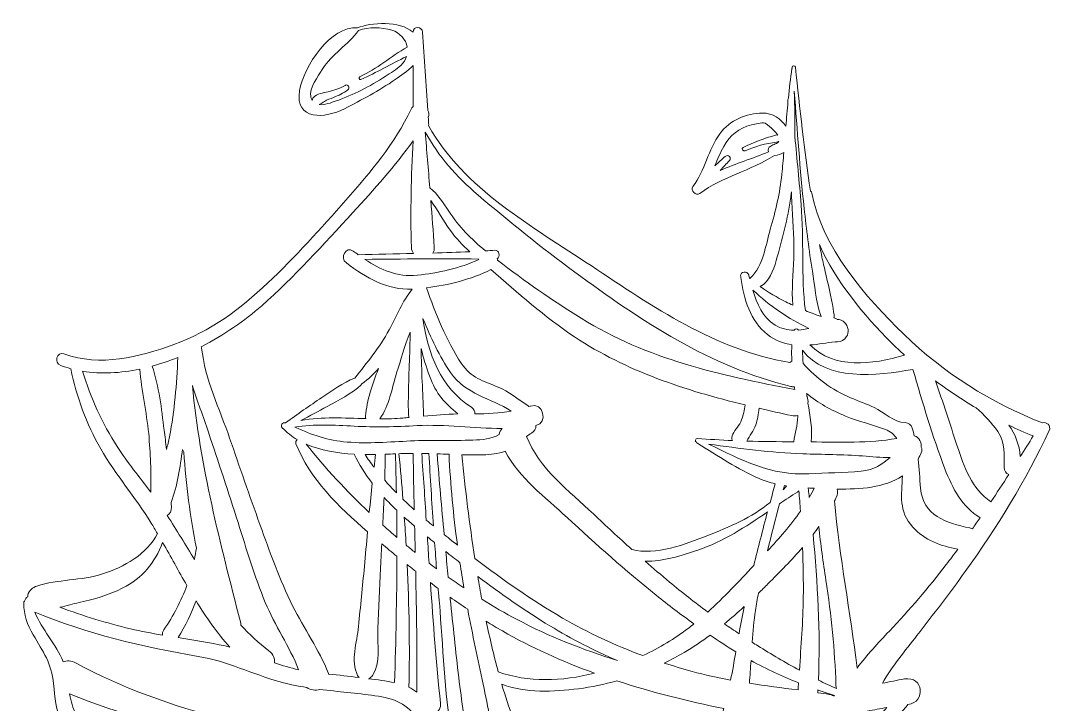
# Model space of a CAD drawing. Header units: inches. Extents: x 170 to 1876, y -1826 to -99.
# Drawn here: x 170 to 1876, y -1230 to -99 of the extents above; entities that cross this region are included whole.
import ezdxf

# ---------------------------------------------------------------- set-up
doc = ezdxf.new("R2010")
doc.units = ezdxf.units.IN
doc.header["$MEASUREMENT"] = 0
doc.layers.add('Layer 1', color=7, linetype='Continuous')

# ---------------------------------------------------------------- blocks, each defined once
blk = doc.blocks.new('block 2')
at = {"layer": 'Layer 1', "lineweight": 0}
for points, knots in [([(1861.2, -764.6), (1775.6, -731.6), (1697.4, -681.7), (1631.5, -617.9), (1568.7, -557.1), (1495.1, -472.6), (1479.5, -384.3), (1479.2, -382.6), (1478.2, -381.5), (1476.9, -380.8), (1467.1, -312.7), (1459.3, -244.4), (1452, -176), (1451.6, -172.7), (1446.5, -172.6), (1446.8, -176), (1446.8, -176.4), (1446.8, -176.9), (1446.9, -177.4), (1446.7, -177.5), (1446.5, -177.7), (1446.4, -178), (1443.9, -194.5), (1442, -210.9), (1440.4, -227.4), (1439.9, -227.9), (1439.6, -228.5), (1439.6, -229.4), (1439.7, -230.7), (1439.7, -231.9), (1439.8, -233.2), (1438.5, -246.7), (1437.4, -260.1), (1436.3, -273.6), (1428.3, -261.3), (1414.3, -251.5), (1397.9, -251.8), (1370.3, -252.4), (1343.8, -263.6), (1327.1, -285.9), (1307.3, -312.5), (1302.7, -346.8), (1282.4, -373.3), (1277.3, -379.9), (1287.3, -389.5), (1293.8, -384.7), (1331.7, -357.2), (1378.2, -346.8), (1417.2, -322.2), (1423.7, -321.5), (1428.9, -319.7), (1432.9, -317.1), (1431.9, -329.1), (1430.9, -341.1), (1429.6, -353.1), (1426.4, -384.5), (1419.2, -413.9), (1410.5, -444.2), (1402.7, -471.4), (1398.8, -503.9), (1377.9, -524.4), (1377.3, -524.9), (1376.9, -525.4), (1376.5, -526), (1375.9, -523.8), (1375.3, -521.6), (1374.7, -519.5), (1372.8, -512.4), (1360.6, -513.5), (1361.4, -521.3), (1361.5, -522), (1361.6, -522.7), (1361.7, -523.4), (1361.7, -523.6), (1361.7, -523.7), (1361.8, -523.9), (1366, -559.1), (1377.3, -595.5), (1406.1, -618.4), (1418.6, -628.4), (1432.1, -633.2), (1446.2, -635.1), (1445.7, -644.2), (1445.7, -653.2), (1446.1, -662.2), (1444.9, -662.8), (1443.8, -663.6), (1442.7, -664.5), (1319.7, -643.9), (1216.2, -572.3), (1113.8, -504.3), (1018.2, -440.7), (901.8, -376.2), (844.9, -272.5), (845, -272), (845, -271.4), (845, -270.8), (844.8, -266.8), (844.5, -262.8), (844.3, -258.8), (845.9, -254.6), (845.4, -250.7), (843.6, -247.4), (840.9, -204.2), (837.2, -161.1), (835, -117.9), (834.5, -107.7), (819, -107.6), (819.1, -117.9), (796.7, -98.8), (749.7, -101.4), (727.1, -111), (683, -106.3), (637.8, -175.4), (631.4, -214.5), (623, -265.1), (674.2, -260.8), (705.4, -244.7), (734, -230), (763.1, -214.8), (789.4, -196.4), (798.6, -190), (810.5, -182.4), (819.3, -172.9), (819.2, -195.7), (819.1, -218.4), (819.1, -241.2), (817.9, -242.3), (816.7, -243.8), (815.8, -245.6), (789.1, -302.4), (748.9, -348.9), (707.9, -395.8), (666.5, -443), (624.3, -489.6), (578.7, -532.9), (532.6, -576.7), (483.6, -612.9), (423.4, -634.7), (365.3, -655.7), (301.4, -672), (241.3, -650.4), (229.2, -646.1), (224, -665.3), (236, -669.6), (241.4, -671.6), (247, -673.3), (252.6, -674.8), (252.6, -674.9), (252.6, -675), (252.6, -675.1), (262.5, -721.8), (278.4, -766), (302.2, -807.4), (326.9, -850.3), (359.4, -888.1), (385.5, -930.2), (389, -935.9), (392.5, -941.7), (395.9, -947.5), (395.9, -947.5), (395.9, -947.5), (395.9, -947.5), (380.1, -981.5), (339.1, -1003.6), (305, -1014.5), (269.7, -1025.8), (231.2, -1023.2), (196.6, -1034.5), (190.1, -1036.6), (182.6, -1042.1), (181.6, -1049.5), (181.4, -1050.5), (181.3, -1051.4), (181.2, -1052.4), (178.7, -1053.9), (176.9, -1056.5), (175.9, -1059.3), (175.2, -1060.3), (174.7, -1061.4), (174.7, -1062.8), (174.7, -1081.9), (180.6, -1098.9), (190.3, -1115.2), (206.7, -1142.9), (220.9, -1162.8), (224.1, -1196.3), (226.2, -1218.6), (227.3, -1240), (238.3, -1260.2), (250.5, -1282.5), (270.2, -1298.9), (286.8, -1317.7), (288.2, -1319.3), (289.4, -1320.8), (290.6, -1322.4), (291, -1324.2), (291.6, -1325.9), (292.5, -1327.5), (290.2, -1329.9), (288.8, -1333.2), (289, -1337.5), (290.4, -1367.9), (286.6, -1396.4), (283.8, -1426.5), (282.4, -1441.2), (281.8, -1449.6), (290.4, -1462), (305.2, -1483), (322, -1500.4), (333.6, -1523.9), (344.6, -1546.2), (348.6, -1569.4), (356.4, -1592.6), (358, -1597.2), (359.9, -1601.3), (362.1, -1604.9), (343.2, -1617.8), (322.6, -1623.7), (297.4, -1617.6), (273.7, -1611.8), (248.1, -1601.3), (235.4, -1579.4), (230.3, -1570.5), (216.3, -1578.7), (221.7, -1587.4), (252.5, -1638), (325.2, -1646.5), (372.8, -1617), (388.9, -1630), (412.1, -1631.4), (435.4, -1632.7), (481.8, -1635.4), (541.4, -1648.3), (586, -1632.1), (591.9, -1630), (595.9, -1626.6), (598.4, -1622.6), (646.6, -1628.7), (695.5, -1629.9), (743.9, -1631.4), (753.3, -1631.7), (762.8, -1631.9), (772.3, -1632.2), (756.6, -1661.9), (726.4, -1682.1), (691.7, -1681.5), (668.7, -1681), (651.6, -1663.3), (629.4, -1670.2), (599.4, -1679.5), (578.5, -1698), (545.1, -1697.8), (512.7, -1697.6), (483.7, -1682.2), (461.6, -1659.2), (452.9, -1650.1), (438.8, -1655.3), (435, -1666.2), (422.1, -1703.4), (347.2, -1694.6), (326.4, -1673.5), (321.9, -1669), (313.6, -1675), (317.3, -1680.5), (322.4, -1688), (329.1, -1694.5), (336.8, -1699.7), (315.4, -1715.7), (286.5, -1713.8), (261, -1712.5), (230.5, -1710.8), (213.3, -1701.9), (199.4, -1673.9), (192.5, -1660.1), (173.7, -1668.2), (172.6, -1681.1), (169.5, -1718.8), (209.1, -1740.2), (241.7, -1743.2), (277.7, -1746.5), (322.4, -1735.8), (346.1, -1707.1), (346.5, -1706.6), (346.7, -1706.1), (346.9, -1705.6), (380.8, -1722.7), (427.4, -1720.7), (452.8, -1694.5), (477, -1714.4), (507.8, -1727.3), (539, -1730.2), (529, -1744.1), (518.5, -1759.2), (503.3, -1767.1), (483.6, -1777.2), (461.6, -1774.8), (441.3, -1768), (429.4, -1764), (425.1, -1781.9), (436.2, -1786.4), (459.2, -1795.9), (485.7, -1799.4), (509.8, -1791.6), (535.5, -1783.3), (552.8, -1762.2), (571.1, -1743.5), (573.7, -1740.8), (575.6, -1737), (576.1, -1733.1), (594.6, -1763.8), (626, -1782.9), (661.8, -1789), (700.7, -1795.6), (765, -1789.9), (792.3, -1758.3), (861.4, -1826.2), (979.2, -1813.8), (1054.4, -1762.1), (1094.1, -1791.3), (1141.7, -1772.6), (1177.6, -1742.6), (1195.5, -1767.3), (1224.4, -1780.7), (1254.1, -1789.5), (1290, -1800.1), (1357.1, -1818.1), (1390.4, -1795.4), (1395.4, -1792), (1396.7, -1783.3), (1390.4, -1780.3), (1377.1, -1773.8), (1367.1, -1774.3), (1352.3, -1774.1), (1329.1, -1773.8), (1306.3, -1772.1), (1283.5, -1767.5), (1250.7, -1760.8), (1214.3, -1750.9), (1194.9, -1722.3), (1229.4, -1734.2), (1270.6, -1733.2), (1292.1, -1715.1), (1295.7, -1712.1), (1296.4, -1706.9), (1295.4, -1702.6), (1295.4, -1702.5), (1295.4, -1702.3), (1295.3, -1702.2), (1342.8, -1745), (1410.7, -1717.3), (1460.3, -1681.2), (1491.6, -1713.2), (1553.1, -1734.4), (1578.3, -1687.8), (1582.3, -1680.3), (1577.3, -1670.8), (1568.5, -1670.7), (1532.4, -1670.6), (1502.2, -1685.2), (1478.1, -1648.6), (1471.8, -1639), (1459.7, -1637.5), (1451.1, -1645.1), (1410.2, -1681.5), (1338.1, -1725.1), (1291.7, -1671.3), (1285.2, -1663.8), (1272.4, -1673.6), (1277.9, -1681.9), (1280.5, -1685.7), (1283.2, -1689.2), (1285.9, -1692.4), (1284.8, -1692.3), (1283.8, -1692.4), (1282.7, -1692.7), (1254.7, -1701.1), (1173.7, -1700.3), (1164.6, -1661.7), (1160.6, -1644.8), (1137, -1651.7), (1138.4, -1667.7), (1092.5, -1712.8), (1010.5, -1744.7), (968.4, -1675.9), (967, -1673.5), (964.3, -1671.8), (961.4, -1671.9), (906.8, -1673.4), (834.5, -1691.4), (802.8, -1632.9), (916.8, -1635), (1030.9, -1632.7), (1144.7, -1625.8), (1214.2, -1621.6), (1285.1, -1618.2), (1354, -1607.6), (1380.8, -1603.5), (1406.3, -1596.5), (1426.7, -1582.6), (1439.9, -1612.6), (1485.1, -1617.8), (1514.1, -1614.2), (1546.2, -1610.3), (1571.7, -1595.2), (1593.1, -1573.8), (1601.7, -1588.2), (1615.1, -1599.4), (1631, -1606.3), (1656, -1617.1), (1698.1, -1623.7), (1722, -1608.1), (1727.7, -1604.5), (1729.1, -1594.6), (1722, -1591.3), (1702.8, -1582.3), (1681.5, -1587.9), (1661, -1584.7), (1640.5, -1581.5), (1620.6, -1571.8), (1610.4, -1554.2), (1611.6, -1552.8), (1612.7, -1551.3), (1613.9, -1549.8), (1621.5, -1539.7), (1606.1, -1526.5), (1596.9, -1533.1), (1590.2, -1532.3), (1582.4, -1538.1), (1583.6, -1547), (1583.6, -1547.2), (1583.7, -1547.5), (1583.8, -1547.8), (1567.5, -1565.3), (1549, -1578.9), (1524.7, -1585.2), (1502.2, -1591), (1455.2, -1594.9), (1436.1, -1575.3), (1436.3, -1575.1), (1436.6, -1574.8), (1436.8, -1574.6), (1439.4, -1574.8), (1442.2, -1574.4), (1445.1, -1573), (1470.3, -1560.7), (1480, -1521.7), (1490.8, -1497.4), (1504.1, -1467.7), (1515.9, -1437.3), (1528.9, -1407.5), (1555.9, -1345.3), (1588.5, -1284.9), (1635.1, -1235.1), (1636.5, -1233.6), (1637.3, -1232.1), (1637.8, -1230.6), (1638, -1230.6), (1638.2, -1230.5), (1638.4, -1230.5), (1669.1, -1226.8), (1663.7, -1182.9), (1632.7, -1188.3), (1620.4, -1190.4), (1608.2, -1192.8), (1596, -1195.5), (1612, -1167.2), (1633.6, -1141.9), (1653.3, -1116.3), (1680.3, -1081.3), (1707.5, -1046.5), (1733.2, -1010.5), (1785.9, -936.7), (1834.1, -859.6), (1872.1, -777.2), (1875.8, -769.1), (1867.7, -762), (1861.2, -764.6)], [0, 0, 0, 0, 1, 1, 1, 2, 2, 2, 3, 3, 3, 4, 4, 4, 5, 5, 5, 6, 6, 6, 7, 7, 7, 8, 8, 8, 9, 9, 9, 10, 10, 10, 11, 11, 11, 12, 12, 12, 13, 13, 13, 14, 14, 14, 15, 15, 15, 16, 16, 16, 17, 17, 17, 18, 18, 18, 19, 19, 19, 20, 20, 20, 21, 21, 21, 22, 22, 22, 23, 23, 23, 24, 24, 24, 25, 25, 25, 26, 26, 26, 27, 27, 27, 28, 28, 28, 29, 29, 29, 30, 30, 30, 31, 31, 31, 32, 32, 32, 33, 33, 33, 34, 34, 34, 35, 35, 35, 36, 36, 36, 37, 37, 37, 38, 38, 38, 39, 39, 39, 40, 40, 40, 41, 41, 41, 42, 42, 42, 43, 43, 43, 44, 44, 44, 45, 45, 45, 46, 46, 46, 47, 47, 47, 48, 48, 48, 49, 49, 49, 50, 50, 50, 51, 51, 51, 52, 52, 52, 53, 53, 53, 54, 54, 54, 55, 55, 55, 56, 56, 56, 57, 57, 57, 58, 58, 58, 59, 59, 59, 60, 60, 60, 61, 61, 61, 62, 62, 62, 63, 63, 63, 64, 64, 64, 65, 65, 65, 66, 66, 66, 67, 67, 67, 68, 68, 68, 69, 69, 69, 70, 70, 70, 71, 71, 71, 72, 72, 72, 73, 73, 73, 74, 74, 74, 75, 75, 75, 76, 76, 76, 77, 77, 77, 78, 78, 78, 79, 79, 79, 80, 80, 80, 81, 81, 81, 82, 82, 82, 83, 83, 83, 84, 84, 84, 85, 85, 85, 86, 86, 86, 87, 87, 87, 88, 88, 88, 89, 89, 89, 90, 90, 90, 91, 91, 91, 92, 92, 92, 93, 93, 93, 94, 94, 94, 95, 95, 95, 96, 96, 96, 97, 97, 97, 98, 98, 98, 99, 99, 99, 100, 100, 100, 101, 101, 101, 102, 102, 102, 103, 103, 103, 104, 104, 104, 105, 105, 105, 106, 106, 106, 107, 107, 107, 108, 108, 108, 109, 109, 109, 110, 110, 110, 111, 111, 111, 112, 112, 112, 113, 113, 113, 114, 114, 114, 115, 115, 115, 116, 116, 116, 117, 117, 117, 118, 118, 118, 119, 119, 119, 120, 120, 120, 121, 121, 121, 122, 122, 122, 123, 123, 123, 124, 124, 124, 125, 125, 125, 126, 126, 126, 127, 127, 127, 128, 128, 128, 129, 129, 129, 130, 130, 130, 131, 131, 131, 132, 132, 132, 133, 133, 133, 134, 134, 134, 135, 135, 135, 136, 136, 136, 137, 137, 137, 138, 138, 138, 139, 139, 139, 140, 140, 140, 141, 141, 141, 142, 142, 142, 143, 143, 143, 144, 144, 144, 145, 145, 145, 146, 146, 146, 147, 147, 147, 148, 148, 148, 149, 149, 149, 150, 150, 150, 151, 151, 151, 152, 152, 152, 153, 153, 153, 154, 154, 154, 155, 155, 155, 156, 156, 156, 157, 157, 157, 158, 158, 158, 159, 159, 159, 159]), ([(773.2, -191.2), (747.7, -207.8), (720.4, -221.6), (691.8, -231.7), (683.9, -234.5), (672.6, -238.9), (663.5, -237.7), (666.8, -236.5), (669.2, -234.5), (672.5, -232.6), (677.2, -229.9), (682.5, -228), (687.5, -225.9), (695.7, -222.5), (703.9, -218.9), (711, -213.5), (715.5, -210.2), (711.4, -202.8), (706.6, -206), (697.9, -211.7), (688.5, -214), (678.6, -216.5), (670.7, -218.4), (659.9, -219.7), (654.3, -226), (653, -227.5), (652.4, -229.3), (652.4, -231), (651.2, -229.2), (650.3, -227), (649.7, -224.4), (646.5, -211.8), (662.4, -189.9), (668.9, -179.6), (685.4, -153.7), (711.3, -139.3), (728.7, -115.1), (745.8, -109.2), (766.6, -109.3), (783.8, -114.6), (797.6, -118.9), (807.1, -130.1), (809.4, -142.7), (782.5, -157.9), (759.4, -179), (730.9, -191.7), (728.4, -192.8), (730.2, -197.1), (732.7, -196.1), (758.7, -185.2), (782.8, -170.3), (808.3, -158.3), (806.7, -163.3), (803.7, -168.2), (799.2, -172.6), (791.9, -179.7), (781.7, -185.7), (773.2, -191.2)], [0, 0, 0, 0, 1, 1, 1, 2, 2, 2, 3, 3, 3, 4, 4, 4, 5, 5, 5, 6, 6, 6, 7, 7, 7, 8, 8, 8, 9, 9, 9, 10, 10, 10, 11, 11, 11, 12, 12, 12, 13, 13, 13, 14, 14, 14, 15, 15, 15, 16, 16, 16, 17, 17, 17, 18, 18, 18, 19, 19, 19, 19]), ([(1466.6, -409.5), (1470.4, -444.2), (1474.4, -478.9), (1480.2, -513.3), (1483.7, -533.8), (1486, -564.8), (1494.6, -588.4), (1485.8, -585.4), (1477.1, -582.1), (1468.5, -578.6), (1461.6, -521), (1466.2, -461.6), (1461.6, -403.5), (1458.5, -365.9), (1454.8, -328.3), (1451.2, -290.8), (1451.5, -265.7), (1451.1, -240.6), (1450.1, -215.8), (1455.3, -280.4), (1459.5, -345.1), (1466.6, -409.5)], [0, 0, 0, 0, 1, 1, 1, 2, 2, 2, 3, 3, 3, 4, 4, 4, 5, 5, 5, 6, 6, 6, 7, 7, 7, 7]), ([(1333.4, -307.3), (1344.2, -288.5), (1357.8, -276.6), (1379.4, -271.4), (1385.7, -269.9), (1395.5, -267.1), (1401.8, -268.4), (1412.5, -276.4), (1419.5, -283), (1423, -288.5), (1421.9, -288), (1420.6, -287.9), (1419.1, -288.4), (1400.9, -293.4), (1382.8, -300.3), (1365.7, -308.7), (1361.9, -310.6), (1365.3, -316.1), (1369.1, -314.4), (1385.8, -306.6), (1402.4, -302), (1420.7, -300.1), (1422.4, -299.9), (1423.7, -299.3), (1424.6, -298.4), (1423.6, -300.2), (1421.7, -301.7), (1418.8, -302.8), (1416.2, -303.9), (1413.7, -305), (1411.2, -306.3), (1407.4, -308.1), (1406.4, -312.3), (1407.4, -316), (1381.2, -326.9), (1353.6, -335.3), (1327.6, -346.7), (1332.7, -341.3), (1337.7, -335.8), (1342.9, -330.4), (1347.3, -325.8), (1340.7, -319.4), (1336, -323.5), (1330.2, -328.5), (1324.4, -333.6), (1318.9, -339.1), (1323.2, -328.3), (1327.5, -317.6), (1333.4, -307.3)], [0, 0, 0, 0, 1, 1, 1, 2, 2, 2, 3, 3, 3, 4, 4, 4, 5, 5, 5, 6, 6, 6, 7, 7, 7, 8, 8, 8, 9, 9, 9, 10, 10, 10, 11, 11, 11, 12, 12, 12, 13, 13, 13, 14, 14, 14, 15, 15, 15, 16, 16, 16, 16]), ([(926.7, -387.4), (978.6, -431.7), (1031.9, -474.5), (1086.9, -514.9), (1195.9, -595.2), (1311.3, -672.3), (1444.6, -704.2), (1446.6, -704.7), (1448.5, -704.8), (1450.3, -704.7), (1450.5, -706.2), (1450.8, -707.8), (1451, -709.3), (1326.7, -685.6), (1206.8, -659.2), (1097.7, -591.4), (1049.9, -561.8), (1003.7, -529.8), (959.2, -495.5), (959, -494.6), (958.7, -493.8), (958.3, -493), (963.7, -489.4), (962.3, -478.4), (954.3, -478.9), (949.2, -479.3), (944.1, -479.5), (939.1, -479.8), (915.1, -460.5), (895.6, -440.1), (878.5, -414.3), (869, -399.9), (860, -386.1), (847, -375.6), (844.4, -344.8), (841.8, -314), (839.3, -283.2), (861.2, -323.5), (890.7, -356.6), (926.7, -387.4)], [0, 0, 0, 0, 1, 1, 1, 2, 2, 2, 3, 3, 3, 4, 4, 4, 5, 5, 5, 6, 6, 6, 7, 7, 7, 8, 8, 8, 9, 9, 9, 10, 10, 10, 11, 11, 11, 12, 12, 12, 13, 13, 13, 13]), ([(719.6, -416.1), (754.7, -378.2), (789.3, -339.6), (819.2, -297.5), (816.1, -356.2), (814.5, -415.3), (816.4, -473.7), (816.5, -478), (817.9, -481.5), (819.9, -484.2), (789.4, -484.9), (758.9, -485.5), (728.5, -486.3), (725.7, -484.3), (722.9, -482.3), (720.2, -480.2), (708.4, -471.5), (697.1, -491.2), (708.7, -499.8), (742.5, -525), (775.6, -544.6), (817.8, -543.2), (801.4, -563.3), (791.9, -588), (779.5, -610.7), (763.6, -640.1), (743.2, -664.6), (722.5, -690.4), (703.1, -697.7), (685.4, -711.3), (668.2, -722.6), (647.8, -736), (627.9, -750.1), (608.1, -764.5), (603.2, -763), (598.6, -768.7), (602.7, -772.8), (610.2, -780.6), (618.6, -786.9), (627.5, -792.2), (625.5, -793.8), (624.2, -796.2), (625.2, -798.9), (648.5, -857.3), (696.1, -903.7), (743.8, -944.7), (742.1, -963.9), (740.4, -983.1), (738.6, -1002.3), (735.4, -1035.3), (732.1, -1068.3), (728.9, -1101.3), (726.3, -1127.7), (715, -1157.9), (727.3, -1182.5), (727.9, -1183.8), (728.7, -1184.9), (729.7, -1185.8), (712.9, -1183.8), (696.2, -1182.1), (679.4, -1180.1), (679.3, -1179.8), (679.3, -1179.4), (679.1, -1179.1), (663.5, -1139.4), (638.8, -1105.3), (619.7, -1067.3), (598, -1024), (582.1, -978), (565.6, -932.5), (548.4, -885.1), (532, -837.3), (515.5, -789.6), (499.1, -742.1), (474.4, -691.2), (469.2, -641), (469.1, -640), (468.8, -639.2), (468.6, -638.4), (506.1, -619.1), (540.5, -595.2), (568.6, -570.6), (622.8, -523.1), (670.8, -469), (719.6, -416.1)], [0, 0, 0, 0, 1, 1, 1, 2, 2, 2, 3, 3, 3, 4, 4, 4, 5, 5, 5, 6, 6, 6, 7, 7, 7, 8, 8, 8, 9, 9, 9, 10, 10, 10, 11, 11, 11, 12, 12, 12, 13, 13, 13, 14, 14, 14, 15, 15, 15, 16, 16, 16, 17, 17, 17, 18, 18, 18, 19, 19, 19, 20, 20, 20, 21, 21, 21, 22, 22, 22, 23, 23, 23, 24, 24, 24, 25, 25, 25, 26, 26, 26, 27, 27, 27, 28, 28, 28, 28]), ([(1420.2, -495.9), (1430, -461.6), (1439.6, -426.4), (1444.4, -391), (1444.8, -388), (1445.1, -384.9), (1445.4, -381.9), (1445.8, -391.1), (1446.2, -400.3), (1446.7, -409.5), (1448.1, -437), (1450.3, -464.6), (1449.4, -492.1), (1448.6, -518.5), (1445.3, -543.8), (1448, -569.7), (1444.1, -568), (1440.1, -566.2), (1436.2, -564.4), (1421.5, -557.2), (1407.6, -548.1), (1393.8, -539), (1409.5, -530.1), (1415.3, -512.9), (1420.2, -495.9)], [0, 0, 0, 0, 1, 1, 1, 2, 2, 2, 3, 3, 3, 4, 4, 4, 5, 5, 5, 6, 6, 6, 7, 7, 7, 8, 8, 8, 8]), ([(848.6, -396.3), (859.5, -412.7), (869.1, -429.6), (880.6, -445.8), (890, -459), (901.3, -470.4), (913.2, -481.2), (892.8, -482.2), (872.5, -482.9), (852.1, -483.4), (853.6, -480.8), (854.5, -477.6), (854.2, -473.7), (852.6, -447.9), (850.7, -422.1), (848.6, -396.3)], [0, 0, 0, 0, 1, 1, 1, 2, 2, 2, 3, 3, 3, 4, 4, 4, 5, 5, 5, 5]), ([(1632.7, -652.5), (1578.4, -668.5), (1516.7, -675.6), (1476.1, -635.6), (1490, -634.5), (1504, -632.1), (1517.8, -630.3), (1523.3, -631.1), (1529.2, -629.7), (1533.8, -625.5), (1534.2, -625.2), (1534.5, -624.9), (1534.8, -624.6), (1534.7, -624.5), (1534.6, -624.3), (1534.6, -624.2), (1540.6, -618.2), (1541.4, -608.5), (1534.8, -600.3), (1534.5, -599.9), (1534.2, -599.5), (1533.8, -599.1), (1530.4, -594.8), (1525.9, -593.1), (1521.3, -593.3), (1521.2, -593.2), (1521.1, -593.1), (1521, -593), (1519.6, -591.8), (1517.7, -591.1), (1515.8, -590.9), (1518.8, -585.2), (1499.4, -505.7), (1497.3, -496.1), (1495.4, -487.2), (1493.5, -478.4), (1491.8, -469.5), (1519.3, -530.8), (1565.8, -586.6), (1610.8, -631.6), (1618, -638.7), (1625.3, -645.7), (1632.7, -652.5)], [0, 0, 0, 0, 1, 1, 1, 2, 2, 2, 3, 3, 3, 4, 4, 4, 5, 5, 5, 6, 6, 6, 7, 7, 7, 8, 8, 8, 9, 9, 9, 10, 10, 10, 11, 11, 11, 12, 12, 12, 13, 13, 13, 14, 14, 14, 14]), ([(927, -493.3), (927.4, -493.6), (927.7, -493.9), (928, -494.1), (896.6, -508.7), (859.9, -516.7), (826.3, -520), (792.4, -523.4), (765.6, -511.3), (739.5, -493.9), (802, -493.5), (864.6, -492), (927, -493.3)], [0, 0, 0, 0, 1, 1, 1, 2, 2, 2, 3, 3, 3, 4, 4, 4, 4]), ([(1363, -759.6), (1359.5, -768.5), (1352.7, -774.9), (1348.4, -783.3), (1346.5, -787), (1346.5, -790.6), (1347.7, -793.7), (1328.6, -792.9), (1309.3, -791.8), (1289.9, -790.1), (1286.3, -789.8), (1285.4, -795.7), (1288.6, -796.6), (1288.8, -797.4), (1289.3, -798.2), (1290.3, -798.8), (1323.8, -818.4), (1356.4, -841.4), (1392.2, -856.6), (1400.9, -860.3), (1409.7, -863), (1418.6, -865.2), (1415.8, -875.5), (1413, -885.8), (1410.2, -896.1), (1379.9, -921), (1343.3, -936.6), (1305.6, -951.4), (1271.8, -964.7), (1220.3, -984.6), (1181.3, -973.9), (1159.8, -954.6), (1138.6, -935), (1117.6, -915.1), (1079, -878.7), (1026, -838.3), (1007.2, -786.8), (1009.7, -784.9), (1012.2, -783.2), (1015, -781.6), (1020.6, -778.6), (1022.8, -773.7), (1022.6, -768.9), (1043.6, -764.8), (1034, -729.4), (1013.6, -736.7), (1012.8, -737), (1011.9, -737.2), (1011, -737.5), (1010.2, -736.7), (1009.4, -736), (1008.3, -735.3), (992.6, -725.2), (977.5, -712.7), (960.2, -705.4), (935.4, -694.8), (915, -690.3), (899, -665.9), (874.5, -628.6), (855.9, -583), (841.6, -541), (877.9, -536.4), (915.2, -527.3), (947.7, -510.8), (992.8, -549.3), (1036.9, -589.2), (1086.4, -622.1), (1172.5, -679.1), (1269.6, -710.7), (1368.9, -734.9), (1367.5, -743.2), (1366, -751.7), (1363, -759.6)], [0, 0, 0, 0, 1, 1, 1, 2, 2, 2, 3, 3, 3, 4, 4, 4, 5, 5, 5, 6, 6, 6, 7, 7, 7, 8, 8, 8, 9, 9, 9, 10, 10, 10, 11, 11, 11, 12, 12, 12, 13, 13, 13, 14, 14, 14, 15, 15, 15, 16, 16, 16, 17, 17, 17, 18, 18, 18, 19, 19, 19, 20, 20, 20, 21, 21, 21, 22, 22, 22, 23, 23, 23, 24, 24, 24, 24]), ([(1381.6, -544.6), (1409.8, -571.2), (1440.2, -591.7), (1474.5, -608.2), (1468.7, -609.5), (1463, -610.4), (1457.2, -610.8), (1455.3, -608.1), (1451.4, -608.7), (1449.9, -611.1), (1439, -611.1), (1428.3, -608.7), (1418.3, -602.6), (1397.6, -589.9), (1388.3, -567.4), (1381.6, -544.6)], [0, 0, 0, 0, 1, 1, 1, 2, 2, 2, 3, 3, 3, 4, 4, 4, 5, 5, 5, 5]), ([(915.7, -738.6), (865.4, -706.9), (843, -649.2), (835.6, -591.5), (848.1, -623.1), (863, -654.6), (881.4, -681.4), (906.3, -717.5), (947.5, -723.4), (981.8, -745), (961.8, -748.6), (941.8, -749.5), (921.2, -749.6), (921.8, -745.7), (920.4, -741.6), (915.7, -738.6)], [0, 0, 0, 0, 1, 1, 1, 2, 2, 2, 3, 3, 3, 4, 4, 4, 5, 5, 5, 5]), ([(814.4, -614.2), (814.2, -623.4), (814.1, -632.6), (813.8, -641.6), (812.6, -677.9), (810.7, -714), (811.5, -750.3), (811.6, -752.3), (812, -754.1), (812.8, -755.6), (809.3, -755.9), (805.9, -756.2), (802.5, -756.5), (789.8, -757.6), (777.1, -757.9), (764.4, -757.8), (779.8, -735.8), (783.9, -707.4), (792, -681.9), (798.6, -661), (805.2, -636.4), (814.4, -614.2)], [0, 0, 0, 0, 1, 1, 1, 2, 2, 2, 3, 3, 3, 4, 4, 4, 5, 5, 5, 6, 6, 6, 7, 7, 7, 7]), ([(832.7, -641.6), (832.7, -641.6), (832.7, -641.6), (832.7, -641.6), (836.3, -656.9), (841, -672), (846.3, -686.8), (857.3, -717.3), (871.5, -731.1), (893.4, -749.8), (874.3, -750.2), (855.3, -751.8), (836.3, -753.5), (836.5, -752.5), (836.7, -751.4), (836.6, -750.3), (835.4, -714.1), (832.8, -677.9), (832.7, -641.6)], [0, 0, 0, 0, 1, 1, 1, 2, 2, 2, 3, 3, 3, 4, 4, 4, 5, 5, 5, 6, 6, 6, 6]), ([(1745, -940), (1743.7, -939.3), (1742.2, -938.7), (1740.6, -938.4), (1702, -930.4), (1662.9, -918), (1659.2, -872.6), (1657.9, -855.7), (1656.9, -840), (1655.2, -824.5), (1657.1, -821.1), (1658.9, -817.6), (1660.5, -813.8), (1662, -810.4), (1661.7, -807.4), (1660.4, -804.8), (1661.3, -797.1), (1656.8, -788.5), (1648.9, -786.1), (1647.9, -781.9), (1646.8, -777.6), (1645.6, -773.3), (1644, -767.9), (1639, -764.2), (1633.5, -764.1), (1615.5, -763.6), (1598, -746.6), (1582.5, -739.1), (1569.8, -733.1), (1556.4, -728.4), (1543.5, -722.9), (1511.7, -709.4), (1488.1, -691.5), (1464.8, -666.4), (1464.3, -659.1), (1464, -651.7), (1464, -644.3), (1502.2, -695.9), (1586.1, -686.9), (1646.6, -676), (1662.6, -731.1), (1679, -786.8), (1699.5, -840.4), (1711.8, -872.7), (1728.4, -903.8), (1757.9, -921.4), (1753.6, -927.6), (1749.3, -933.8), (1745, -940)], [0, 0, 0, 0, 1, 1, 1, 2, 2, 2, 3, 3, 3, 4, 4, 4, 5, 5, 5, 6, 6, 6, 7, 7, 7, 8, 8, 8, 9, 9, 9, 10, 10, 10, 11, 11, 11, 12, 12, 12, 13, 13, 13, 14, 14, 14, 15, 15, 15, 16, 16, 16, 16]), ([(429.7, -656.2), (428.3, -700.3), (424.2, -744.1), (415.9, -787.5), (414.6, -794.5), (412.9, -801.5), (411, -808.4), (409.8, -797.7), (408.5, -787), (407.1, -776.3), (402.6, -741.4), (398.9, -704.1), (387.2, -670.6), (401.5, -666.7), (415.8, -661.8), (429.7, -656.2)], [0, 0, 0, 0, 1, 1, 1, 2, 2, 2, 3, 3, 3, 4, 4, 4, 5, 5, 5, 5]), ([(272.1, -678.9), (302.9, -683.9), (335, -682.2), (366.8, -675.6), (369.5, -711.2), (378, -746.7), (381.5, -782.3), (384.7, -814.9), (385.5, -846.8), (385, -879.1), (366.3, -854.2), (346.5, -830), (329.6, -803.8), (304.5, -765.2), (285.6, -722.9), (272.1, -678.9)], [0, 0, 0, 0, 1, 1, 1, 2, 2, 2, 3, 3, 3, 4, 4, 4, 5, 5, 5, 5]), ([(733.3, -701.4), (733.8, -700.9), (734.1, -700.3), (734.5, -699.8), (745, -692.5), (754.1, -683.9), (762, -674.4), (752, -700.1), (742.7, -727.8), (740.5, -753.1), (740.4, -754.7), (740.6, -756.1), (741.1, -757.4), (705.1, -756.4), (669.1, -754.4), (633.6, -760.5), (648.2, -753), (662.6, -745.4), (676.9, -737.4), (695.9, -726.7), (717.8, -716.7), (733.3, -701.4)], [0, 0, 0, 0, 1, 1, 1, 2, 2, 2, 3, 3, 3, 4, 4, 4, 5, 5, 5, 6, 6, 6, 7, 7, 7, 7]), ([(1775.6, -895.2), (1743.9, -873), (1731.6, -838.3), (1719.5, -801.6), (1707.8, -766), (1696.2, -730.4), (1684, -695), (1705.5, -711.2), (1727.9, -726.1), (1751.2, -739.7), (1764.6, -751.2), (1777.1, -764.2), (1787, -778.9), (1800.4, -798.8), (1797.3, -816.2), (1797.6, -838.6), (1797.6, -843.9), (1801, -847.9), (1805.3, -849.9), (1795.5, -865.1), (1785.6, -880.2), (1775.6, -895.2)], [0, 0, 0, 0, 1, 1, 1, 2, 2, 2, 3, 3, 3, 4, 4, 4, 5, 5, 5, 6, 6, 6, 7, 7, 7, 7]), ([(580.6, -1141.8), (563.3, -1128.8), (548.1, -1114.4), (534, -1099), (534, -1097.4), (533.8, -1095.8), (533.4, -1094), (500, -964.2), (466.5, -835.9), (453.9, -702.4), (461.9, -728.5), (471.9, -754.2), (480.4, -779.7), (496.9, -829.6), (513.7, -879.3), (529.4, -929.4), (543.4, -973.8), (556.9, -1018.5), (574.5, -1061.6), (590, -1099.5), (615, -1134.8), (629.7, -1173), (616, -1170.1), (602.7, -1166), (589.7, -1161.4), (590.6, -1154.8), (588.2, -1147.5), (580.6, -1141.8)], [0, 0, 0, 0, 1, 1, 1, 2, 2, 2, 3, 3, 3, 4, 4, 4, 5, 5, 5, 6, 6, 6, 7, 7, 7, 8, 8, 8, 9, 9, 9, 9]), ([(1471.3, -720.8), (1471.2, -720.6), (1471.2, -720.4), (1471.2, -720.1), (1471, -718.8), (1470.8, -717.4), (1470.6, -716), (1489.8, -731.3), (1510.5, -743.2), (1535.1, -753.3), (1556.7, -762.1), (1579.6, -767.1), (1601, -775.5), (1609.6, -778.8), (1615.6, -784), (1619.8, -790.3), (1574.3, -798.2), (1524.6, -796.5), (1478.3, -795.9), (1480.6, -774.9), (1476.3, -753), (1472.9, -731.8), (1473.3, -727.9), (1472.8, -724.2), (1471.3, -720.8)], [0, 0, 0, 0, 1, 1, 1, 2, 2, 2, 3, 3, 3, 4, 4, 4, 5, 5, 5, 6, 6, 6, 7, 7, 7, 8, 8, 8, 8]), ([(1455.9, -754.1), (1455.7, -768.5), (1451, -781.5), (1449.4, -795.7), (1423.3, -795.6), (1397.5, -795.4), (1371.7, -794.6), (1376.3, -785.5), (1382.8, -777.9), (1386.3, -767.9), (1389.5, -759.1), (1390.9, -749.7), (1392.2, -740.4), (1410.1, -744.6), (1428, -748.6), (1445.9, -752.4), (1449.5, -753.2), (1452.9, -753.1), (1455.9, -752.4), (1455.9, -753), (1455.9, -753.5), (1455.9, -754.1)], [0, 0, 0, 0, 1, 1, 1, 2, 2, 2, 3, 3, 3, 4, 4, 4, 5, 5, 5, 6, 6, 6, 7, 7, 7, 7]), ([(721.6, -769.9), (756.7, -771.9), (790.7, -771), (825.7, -769.1), (872.6, -766.5), (919.8, -773.8), (966.7, -773.7), (964, -776.5), (962.2, -779.9), (961.8, -783.9), (948.3, -791), (934.2, -792.4), (918.3, -793), (883.9, -794.3), (849.5, -792.7), (815.1, -794.4), (780.2, -796), (745, -799.1), (710, -796.2), (678.6, -793.7), (651.4, -784.2), (623.6, -771.6), (656, -766.3), (688.7, -768.1), (721.6, -769.9)], [0, 0, 0, 0, 1, 1, 1, 2, 2, 2, 3, 3, 3, 4, 4, 4, 5, 5, 5, 6, 6, 6, 7, 7, 7, 8, 8, 8, 8]), ([(1805.1, -768.3), (1818.5, -774.7), (1832, -780.6), (1845.8, -786.2), (1838.6, -797.6), (1831.4, -809), (1824.2, -820.4), (1822.9, -800.7), (1816.1, -783.3), (1805.1, -768.3)], [0, 0, 0, 0, 1, 1, 1, 2, 2, 2, 3, 3, 3, 3]), ([(721.8, -816.2), (730, -833.7), (740.1, -849.6), (751.6, -864.5), (749.8, -880.7), (748.3, -896.8), (746.7, -913), (709.2, -877.5), (674.1, -839.5), (642.1, -799.7), (666.3, -810.4), (693.9, -814.8), (721.8, -816.2)], [0, 0, 0, 0, 1, 1, 1, 2, 2, 2, 3, 3, 3, 4, 4, 4, 4]), ([(1474.2, -848.6), (1413, -852.5), (1361.6, -825.5), (1308.2, -799.5), (1360.1, -806.8), (1411.6, -813.8), (1464.1, -815.6), (1497.2, -816.8), (1530.4, -816.9), (1563.4, -819.3), (1578.6, -820.5), (1593.7, -821.8), (1608.8, -821.8), (1595.6, -832.7), (1582.3, -842.5), (1560.9, -844.5), (1532.1, -847.3), (1503.1, -846.8), (1474.2, -848.6)], [0, 0, 0, 0, 1, 1, 1, 2, 2, 2, 3, 3, 3, 4, 4, 4, 5, 5, 5, 6, 6, 6, 6]), ([(419.2, -903.9), (419, -901.4), (418.8, -898.9), (418.7, -896.3), (429, -869.1), (433.6, -837.3), (437.4, -808.3), (438.1, -809.8), (438.8, -811.4), (439.5, -813), (443.6, -866.3), (450.2, -919.6), (460.6, -971.9), (459.6, -978.2), (458.5, -984.5), (457.2, -990.8), (442.4, -966.4), (427.9, -941.8), (412.2, -917.7), (416.5, -915), (419.5, -910.4), (419.2, -903.9)], [0, 0, 0, 0, 1, 1, 1, 2, 2, 2, 3, 3, 3, 4, 4, 4, 5, 5, 5, 6, 6, 6, 7, 7, 7, 7]), ([(754.6, -837.9), (749.4, -831.1), (744.4, -824), (739.7, -816.8), (745.6, -816.8), (751.4, -816.8), (757.2, -816.7), (756.3, -823.8), (755.4, -830.8), (754.6, -837.9)], [0, 0, 0, 0, 1, 1, 1, 2, 2, 2, 3, 3, 3, 3]), ([(773.1, -816.4), (778.8, -816.2), (784.4, -816), (789.9, -815.8), (790.6, -837.3), (791.2, -858.8), (791.6, -880.3), (784.9, -873.6), (778.5, -866.6), (772.2, -859.5), (772.7, -845.1), (773, -830.7), (773.1, -816.4)], [0, 0, 0, 0, 1, 1, 1, 2, 2, 2, 3, 3, 3, 4, 4, 4, 4]), ([(819.2, -814.9), (819.7, -846), (820.4, -877.1), (821.1, -908.2), (814.8, -902.6), (808.5, -896.8), (802.4, -891), (800.4, -865.7), (798.2, -840.6), (795.8, -815.5), (800.3, -815.4), (804.7, -815.2), (809, -815.1), (812.4, -815), (815.8, -814.9), (819.2, -814.9)], [0, 0, 0, 0, 1, 1, 1, 2, 2, 2, 3, 3, 3, 4, 4, 4, 5, 5, 5, 5]), ([(845.5, -815.2), (847.7, -855.2), (850.1, -895.2), (852.9, -935.1), (848.9, -931.9), (844.9, -928.6), (841, -925.3), (838.6, -888.6), (836.2, -851.8), (833.5, -814.9), (837.5, -815), (841.5, -815.1), (845.5, -815.2)], [0, 0, 0, 0, 1, 1, 1, 2, 2, 2, 3, 3, 3, 4, 4, 4, 4]), ([(878.7, -816.4), (881.1, -866.8), (885.9, -916.8), (892.6, -966.7), (889.5, -964.3), (886.4, -961.9), (883.4, -959.5), (879.1, -956.1), (874.9, -952.8), (870.6, -949.4), (866.5, -904.8), (862.6, -860.2), (859, -815.6), (865.6, -815.9), (872.1, -816.2), (878.7, -816.4)], [0, 0, 0, 0, 1, 1, 1, 2, 2, 2, 3, 3, 3, 4, 4, 4, 5, 5, 5, 5]), ([(971.6, -811.5), (995.5, -856.2), (1037.1, -886.9), (1074.3, -921.2), (1122.2, -965.4), (1170.8, -1009.1), (1221.8, -1049.8), (1242.1, -1066), (1262.9, -1081.9), (1284, -1097.1), (1280.8, -1099.7), (1277.7, -1102.3), (1274.4, -1104.7), (1252.7, -1121.2), (1227.3, -1136.6), (1199.7, -1149.7), (1153.7, -1132.7), (1109.3, -1112.2), (1066.5, -1087.4), (1015.9, -1058), (968, -1024.3), (921.4, -988.9), (912.5, -931.9), (905.6, -874.6), (899.7, -817.2), (911.5, -817.5), (923.2, -817.7), (935, -817.3), (947.1, -816.9), (959.9, -815.5), (971.6, -811.5)], [0, 0, 0, 0, 1, 1, 1, 2, 2, 2, 3, 3, 3, 4, 4, 4, 5, 5, 5, 6, 6, 6, 7, 7, 7, 8, 8, 8, 9, 9, 9, 10, 10, 10, 10]), ([(1607.7, -1109), (1588.8, -1128.8), (1570.5, -1148.7), (1554.2, -1170.2), (1543.2, -1077.6), (1524.9, -986.3), (1516.9, -893.4), (1517.9, -891.6), (1518.8, -889.7), (1519.7, -887.9), (1522.1, -883), (1522.3, -878.2), (1521.2, -874), (1558.7, -874.6), (1599.7, -872), (1629.2, -852.2), (1628, -883.9), (1622.4, -910.5), (1646.5, -936.9), (1666.2, -958.7), (1693, -968.6), (1721, -973.4), (1714.7, -981.9), (1708.4, -990.4), (1701.9, -998.8), (1672.4, -1037.3), (1641.1, -1074), (1607.7, -1109)], [0, 0, 0, 0, 1, 1, 1, 2, 2, 2, 3, 3, 3, 4, 4, 4, 5, 5, 5, 6, 6, 6, 7, 7, 7, 8, 8, 8, 9, 9, 9, 9]), ([(1432, -875.2), (1432.6, -872.9), (1433.2, -870.6), (1433.8, -868.3), (1433.9, -868.3), (1433.9, -868.3), (1433.9, -868.2), (1435, -868.4), (1436.2, -868.6), (1437.4, -868.8), (1435.6, -871), (1433.8, -873.1), (1432, -875.2)], [0, 0, 0, 0, 1, 1, 1, 2, 2, 2, 3, 3, 3, 4, 4, 4, 4]), ([(1405.8, -976.4), (1412.1, -950.3), (1418.9, -924.3), (1425.8, -898.4), (1435.5, -891.8), (1445.3, -885.2), (1455.3, -878.9), (1456.4, -878.2), (1457.2, -877.5), (1457.9, -876.8), (1458.8, -888), (1459.6, -899.3), (1460.4, -910.6), (1444.2, -933.9), (1425.5, -955.3), (1405.8, -976.4)], [0, 0, 0, 0, 1, 1, 1, 2, 2, 2, 3, 3, 3, 4, 4, 4, 5, 5, 5, 5]), ([(1473.6, -874.7), (1473.5, -873.8), (1473.3, -873), (1473, -872.2), (1476.4, -872.4), (1479.8, -872.6), (1483.2, -872.7), (1480.6, -877.8), (1477.9, -882.9), (1475.1, -887.8), (1474.6, -883.4), (1474.1, -879), (1473.6, -874.7)], [0, 0, 0, 0, 1, 1, 1, 2, 2, 2, 3, 3, 3, 4, 4, 4, 4]), ([(771.1, -887.8), (777.8, -895.1), (784.9, -902.2), (792.1, -909.1), (792.3, -924.1), (792.4, -939.1), (792.5, -954.1), (784.5, -947.3), (776.7, -940.5), (768.9, -933.5), (769.7, -918.2), (770.5, -903), (771.1, -887.8)], [0, 0, 0, 0, 1, 1, 1, 2, 2, 2, 3, 3, 3, 4, 4, 4, 4]), ([(821.8, -935.6), (822.1, -950.1), (822.4, -964.6), (822.8, -979.1), (817.7, -975), (812.7, -970.9), (807.7, -966.8), (806.8, -951.4), (805.8, -936), (804.7, -920.7), (810.3, -925.7), (816, -930.7), (821.8, -935.6)], [0, 0, 0, 0, 1, 1, 1, 2, 2, 2, 3, 3, 3, 4, 4, 4, 4]), ([(1383.1, -1000.6), (1358.4, -1026.8), (1333.9, -1053.3), (1307.1, -1077.5), (1285.5, -1061.5), (1264.4, -1045), (1243.7, -1027.9), (1230.1, -1016.6), (1216.8, -1005.1), (1203.5, -993.5), (1232.9, -993.8), (1263.9, -984.2), (1290.3, -975.2), (1333, -960.7), (1369.5, -936.7), (1405.9, -911.9), (1398, -941.4), (1390.3, -970.9), (1383.1, -1000.6)], [0, 0, 0, 0, 1, 1, 1, 2, 2, 2, 3, 3, 3, 4, 4, 4, 5, 5, 5, 6, 6, 6, 6]), ([(1502.7, -1024.6), (1511.5, -1083), (1517.3, -1139.4), (1519.1, -1198.3), (1519.1, -1200.4), (1519.6, -1202.2), (1520.1, -1203.9), (1510.1, -1199.7), (1500.1, -1195.1), (1490.2, -1190.3), (1493.6, -1110.5), (1488.9, -1029), (1481.3, -949), (1484.7, -944.7), (1487.9, -940.3), (1491.1, -935.8), (1493.4, -965.6), (1498.3, -995.5), (1502.7, -1024.6)], [0, 0, 0, 0, 1, 1, 1, 2, 2, 2, 3, 3, 3, 4, 4, 4, 5, 5, 5, 6, 6, 6, 6]), ([(842.8, -953), (846.8, -956.3), (850.8, -959.5), (854.9, -962.7), (855.9, -977.1), (856.9, -991.5), (858.1, -1005.9), (853.9, -1002.9), (849.8, -999.9), (845.7, -996.8), (844.7, -982.2), (843.8, -967.6), (842.8, -953)], [0, 0, 0, 0, 1, 1, 1, 2, 2, 2, 3, 3, 3, 4, 4, 4, 4]), ([(337.7, -1038.2), (372.5, -1020.5), (391.3, -996.2), (404.6, -962.4), (418.1, -985.9), (431.2, -1010), (444.8, -1033.6), (435.4, -1059.1), (422.6, -1083.8), (406.6, -1107.2), (404.6, -1110.1), (404, -1113), (404.5, -1115.6), (386.7, -1112.7), (368.9, -1109.4), (351.3, -1105.2), (311.7, -1095.8), (272.9, -1083.8), (234.7, -1069.7), (245.5, -1066.9), (256.2, -1064), (266.7, -1061.7), (291.1, -1056.4), (315.4, -1049.5), (337.7, -1038.2)], [0, 0, 0, 0, 1, 1, 1, 2, 2, 2, 3, 3, 3, 4, 4, 4, 5, 5, 5, 6, 6, 6, 7, 7, 7, 8, 8, 8, 8]), ([(752, -1182.5), (766.3, -1161.9), (759.7, -1131.6), (760.7, -1107.5), (762, -1074.5), (763.6, -1041.5), (765.1, -1008.5), (765.8, -993.8), (766.5, -979.2), (767.3, -964.5), (775.6, -971.5), (784, -978.4), (792.4, -985.3), (792.2, -1054.9), (790.7, -1124.4), (788.7, -1194.3), (774.4, -1191.7), (760, -1189.6), (745.6, -1187.8), (748.1, -1186.6), (750.4, -1184.8), (752, -1182.5)], [0, 0, 0, 0, 1, 1, 1, 2, 2, 2, 3, 3, 3, 4, 4, 4, 5, 5, 5, 6, 6, 6, 7, 7, 7, 7]), ([(1465.1, -1053.2), (1464.6, -1093.5), (1461.5, -1133.7), (1458.6, -1173.9), (1435, -1161), (1412, -1147.2), (1389.9, -1133.5), (1386.7, -1131.6), (1383.6, -1129.6), (1380.4, -1127.6), (1381.7, -1109.8), (1383.3, -1092.2), (1386, -1074.8), (1387.5, -1065.3), (1389.1, -1055.8), (1390.9, -1046.3), (1396.1, -1041.2), (1401.4, -1036), (1406.6, -1030.9), (1426.2, -1011.4), (1445.7, -991.6), (1463.8, -970.6), (1464.9, -998.1), (1465.5, -1025.7), (1465.1, -1053.2)], [0, 0, 0, 0, 1, 1, 1, 2, 2, 2, 3, 3, 3, 4, 4, 4, 5, 5, 5, 6, 6, 6, 7, 7, 7, 8, 8, 8, 8]), ([(873.2, -977.4), (881, -983.6), (888.9, -989.8), (896.8, -995.9), (898.8, -1009.8), (901, -1023.6), (903.4, -1037.5), (894.6, -1031.7), (885.9, -1025.8), (877.3, -1019.7), (875.9, -1005.6), (874.6, -991.5), (873.2, -977.4)], [0, 0, 0, 0, 1, 1, 1, 2, 2, 2, 3, 3, 3, 4, 4, 4, 4]), ([(809.4, -999), (814, -1002.7), (818.8, -1006.4), (823.5, -1010.1), (824.9, -1076.8), (825.9, -1143.5), (825.2, -1210.3), (821.2, -1207.1), (816.8, -1204.3), (812.3, -1201.9), (813.9, -1134.7), (812.7, -1066.8), (809.4, -999)], [0, 0, 0, 0, 1, 1, 1, 2, 2, 2, 3, 3, 3, 4, 4, 4, 4]), ([(926.3, -1018.6), (964.8, -1047.7), (1004.4, -1075.4), (1045.8, -1100.4), (1081.8, -1122.2), (1119.2, -1141.4), (1157.8, -1157.8), (1100.5, -1140), (1044.3, -1118.1), (991.3, -1089.9), (971.6, -1079.4), (952.2, -1068.2), (933, -1056.4), (930.7, -1043.8), (928.4, -1031.2), (926.3, -1018.6)], [0, 0, 0, 0, 1, 1, 1, 2, 2, 2, 3, 3, 3, 4, 4, 4, 5, 5, 5, 5]), ([(847.9, -1028.9), (852.2, -1032.1), (856.4, -1035.4), (860.7, -1038.5), (861.4, -1046.4), (862, -1054.3), (862.7, -1062.2), (868.9, -1133.8), (870.8, -1209.4), (882.9, -1281), (881.4, -1279.1), (879.9, -1277.3), (878.4, -1275.3), (871, -1265.7), (863.9, -1255.1), (856.4, -1244.8), (861.7, -1241.8), (865.3, -1236.4), (864.5, -1228.6), (857.6, -1162), (852.5, -1095.5), (847.9, -1028.9)], [0, 0, 0, 0, 1, 1, 1, 2, 2, 2, 3, 3, 3, 4, 4, 4, 5, 5, 5, 6, 6, 6, 7, 7, 7, 7]), ([(908.2, -1303.1), (906.7, -1264.1), (899.2, -1224.7), (894.8, -1185.9), (889.8, -1142.7), (885.2, -1099.4), (880.8, -1056), (880.7, -1055), (880.6, -1053.9), (880.5, -1052.9), (890.2, -1059.7), (899.9, -1066.5), (909.7, -1073), (917.5, -1114.5), (926.3, -1155.9), (935.2, -1197.1), (943.3, -1234.1), (949.7, -1274.4), (962.3, -1310.7), (951, -1310.4), (939.3, -1310.7), (928.2, -1309.2), (920.4, -1308.1), (913.9, -1306), (908.2, -1303.1)], [0, 0, 0, 0, 1, 1, 1, 2, 2, 2, 3, 3, 3, 4, 4, 4, 5, 5, 5, 6, 6, 6, 7, 7, 7, 8, 8, 8, 8]), ([(515.9, -1135.7), (513.3, -1135), (510.7, -1134.3), (508.1, -1133.7), (482.3, -1127.9), (456.2, -1123.8), (430.2, -1119.8), (442.3, -1100.6), (452.2, -1080.2), (459.9, -1059), (476.6, -1086.2), (494.6, -1112.2), (515.9, -1135.7)], [0, 0, 0, 0, 1, 1, 1, 2, 2, 2, 3, 3, 3, 4, 4, 4, 4]), ([(1358.7, -1113.5), (1350.6, -1108.1), (1342.5, -1102.7), (1334.5, -1097.1), (1345.7, -1087.9), (1356.7, -1078.3), (1367.4, -1068.4), (1367.3, -1068.8), (1367.2, -1069.2), (1367.1, -1069.6), (1364, -1084.2), (1361.3, -1098.8), (1358.7, -1113.5)], [0, 0, 0, 0, 1, 1, 1, 2, 2, 2, 3, 3, 3, 4, 4, 4, 4]), ([(1558.1, -1291.7), (1557.6, -1291.9), (1557.1, -1291.9), (1556.6, -1292.1), (1447.6, -1331.8), (1331, -1338.8), (1216.2, -1348.1), (1165.9, -1352.1), (1117.6, -1358.8), (1068, -1367.4), (1012, -1377.2), (954.5, -1365.2), (899.7, -1382.8), (891.2, -1385.5), (894.7, -1398.5), (903.5, -1396.2), (956.9, -1382.3), (1012.9, -1395.8), (1067.3, -1387.2), (1125.1, -1378), (1181.4, -1371.3), (1239.8, -1367.1), (1339.2, -1360), (1438, -1350.2), (1535, -1327.7), (1524.5, -1345.3), (1514.5, -1363.3), (1505, -1381.7), (1492.9, -1405.1), (1481.3, -1428.7), (1469.8, -1452.4), (1439.4, -1454.8), (1409.3, -1468.7), (1379.3, -1474.7), (1341.4, -1482.3), (1302.9, -1487.1), (1264.4, -1490.5), (1193.2, -1496.7), (1120.7, -1497.5), (1049.4, -1495.5), (1042.4, -1495.3), (1040.5, -1507), (1047.7, -1508.1), (1122.2, -1518.7), (1195.1, -1520.7), (1270.3, -1514.9), (1305.3, -1512.1), (1340, -1507.7), (1374.7, -1502.5), (1398.3, -1499.1), (1424.5, -1498), (1448.9, -1493), (1444.9, -1499.8), (1440.6, -1507), (1436.8, -1514.3), (1432.8, -1515.5), (1429.4, -1518.2), (1427.3, -1522.8), (1427.1, -1523.3), (1426.8, -1523.7), (1426.6, -1524.1), (1425.1, -1524.2), (1423.5, -1524.4), (1421.8, -1524.8), (1334.3, -1546.9), (1248, -1561.3), (1157.4, -1563.2), (1067.3, -1565.1), (977.7, -1555.4), (888.9, -1541), (880.5, -1539.6), (876.7, -1551.9), (885.3, -1554), (973, -1575.7), (1064.7, -1586.4), (1156.7, -1587.8), (1148.5, -1588.4), (1140.3, -1589), (1132.2, -1589.5), (1017.5, -1596.6), (902.6, -1599.2), (787.7, -1597.2), (730.3, -1596.2), (672.6, -1595.3), (615.4, -1590), (586.9, -1587.3), (555.8, -1584.2), (528.9, -1573.5), (522.3, -1570.8), (516.6, -1567.4), (511.5, -1563.5), (585, -1566), (658.4, -1566.6), (732, -1565.2), (739, -1565.1), (738.9, -1554.7), (732, -1554.5), (650.3, -1551.6), (568.2, -1543.1), (487.7, -1529), (486.6, -1528.8), (485.6, -1528.7), (484.5, -1528.7), (483.1, -1526), (481.7, -1523.2), (480.4, -1520.4), (478.8, -1517.1), (477.3, -1513.9), (475.7, -1510.8), (512.7, -1512.7), (549.5, -1518.2), (586.7, -1518), (631.1, -1517.8), (675.5, -1513.9), (719.7, -1510.3), (730.1, -1509.5), (730.4, -1493.5), (719.7, -1494), (679.5, -1495.8), (639.1, -1497.5), (598.8, -1496.9), (554.7, -1496.3), (504.5, -1497.4), (463.5, -1479.3), (460.8, -1478.1), (458.4, -1477.6), (456.1, -1477.5), (444.2, -1461.4), (429.7, -1448.5), (407.9, -1437.4), (365.8, -1415.8), (353.6, -1379), (332.9, -1341.5), (362.2, -1348.1), (390.8, -1358.3), (420.5, -1363.4), (455.4, -1369.3), (490.7, -1373.1), (525.8, -1377.6), (598.8, -1387), (676.7, -1404.5), (750.1, -1397.1), (757.6, -1396.4), (757.9, -1385.1), (750.1, -1385.2), (713.6, -1385.4), (675.5, -1374.4), (639.8, -1368.2), (601, -1361.4), (562.3, -1354.7), (523.5, -1348.2), (488.3, -1342.4), (452.8, -1337.6), (418, -1329.7), (382.3, -1321.6), (348.6, -1307.1), (312.4, -1301.4), (309.4, -1300.9), (306.8, -1301), (304.4, -1301.5), (297.7, -1294), (290.7, -1286.8), (283.7, -1279.4), (262.7, -1257.1), (255.3, -1237.8), (250.7, -1213.1), (331.9, -1246), (417.2, -1268.3), (502.7, -1286.8), (546.7, -1296.3), (591, -1304.8), (635.3, -1312.8), (677, -1320.4), (722.5, -1329.5), (764.6, -1321.4), (773.1, -1319.7), (773.5, -1304.9), (764.6, -1303.7), (594.3, -1279.8), (414.1, -1244.9), (261.3, -1162.1), (253.3, -1157.8), (245.9, -1157.6), (239.9, -1160), (228, -1130.3), (204.9, -1107), (192.9, -1077.6), (280.6, -1114), (369.8, -1135.2), (463.5, -1150.9), (511.8, -1159), (552.9, -1180.2), (599.4, -1193.1), (613.7, -1197.1), (628.4, -1200), (643.2, -1202.4), (649.3, -1207), (657.5, -1207.7), (664.7, -1205.5), (695.2, -1209.4), (726.1, -1211.8), (755.9, -1216), (788.9, -1220.7), (808.9, -1228.5), (828.8, -1257), (841.3, -1274.9), (853.7, -1293.6), (868.1, -1310.1), (897.4, -1343.7), (940.3, -1340.7), (981.5, -1341.5), (1084.5, -1343.6), (1187.6, -1333.8), (1288.4, -1312.8), (1377.1, -1294.4), (1462.3, -1265.3), (1550.1, -1245.9), (1557.3, -1247.3), (1564.9, -1246.1), (1571.2, -1241.4), (1581.9, -1239.3), (1592.7, -1237.3), (1603.6, -1235.6), (1586.8, -1253.1), (1571.8, -1272), (1558.1, -1291.7)], [0, 0, 0, 0, 1, 1, 1, 2, 2, 2, 3, 3, 3, 4, 4, 4, 5, 5, 5, 6, 6, 6, 7, 7, 7, 8, 8, 8, 9, 9, 9, 10, 10, 10, 11, 11, 11, 12, 12, 12, 13, 13, 13, 14, 14, 14, 15, 15, 15, 16, 16, 16, 17, 17, 17, 18, 18, 18, 19, 19, 19, 20, 20, 20, 21, 21, 21, 22, 22, 22, 23, 23, 23, 24, 24, 24, 25, 25, 25, 26, 26, 26, 27, 27, 27, 28, 28, 28, 29, 29, 29, 30, 30, 30, 31, 31, 31, 32, 32, 32, 33, 33, 33, 34, 34, 34, 35, 35, 35, 36, 36, 36, 37, 37, 37, 38, 38, 38, 39, 39, 39, 40, 40, 40, 41, 41, 41, 42, 42, 42, 43, 43, 43, 44, 44, 44, 45, 45, 45, 46, 46, 46, 47, 47, 47, 48, 48, 48, 49, 49, 49, 50, 50, 50, 51, 51, 51, 52, 52, 52, 53, 53, 53, 54, 54, 54, 55, 55, 55, 56, 56, 56, 57, 57, 57, 58, 58, 58, 59, 59, 59, 60, 60, 60, 61, 61, 61, 62, 62, 62, 63, 63, 63, 64, 64, 64, 65, 65, 65, 66, 66, 66, 67, 67, 67, 68, 68, 68, 69, 69, 69, 70, 70, 70, 71, 71, 71, 72, 72, 72, 73, 73, 73, 74, 74, 74, 75, 75, 75, 75]), ([(960.2, -1176.4), (952.7, -1148.7), (946.1, -1120.9), (940.3, -1092.8), (949.1, -1098.3), (958, -1103.6), (967, -1108.8), (1015.1, -1136.5), (1066.5, -1159.5), (1119.6, -1178.7), (1065.4, -1192.4), (1009.2, -1194.3), (960.2, -1176.4)], [0, 0, 0, 0, 1, 1, 1, 2, 2, 2, 3, 3, 3, 4, 4, 4, 4]), ([(1281.2, -1175.9), (1265.6, -1171.6), (1250.2, -1166.8), (1235, -1161.9), (1246.2, -1156.4), (1257.3, -1150.7), (1268, -1144.4), (1282.8, -1135.7), (1297, -1126), (1310.7, -1115.8), (1324.7, -1125.3), (1339, -1134.5), (1353.5, -1143.3), (1350.8, -1159), (1348, -1174.6), (1344.8, -1190.1), (1323.5, -1186.2), (1302.2, -1181.7), (1281.2, -1175.9)], [0, 0, 0, 0, 1, 1, 1, 2, 2, 2, 3, 3, 3, 4, 4, 4, 5, 5, 5, 6, 6, 6, 6]), ([(1375.9, -1195.3), (1377, -1182.9), (1377.8, -1170.3), (1378.6, -1157.8), (1404.6, -1172.2), (1430.6, -1184.2), (1457.2, -1194.7), (1457, -1198.6), (1456.7, -1202.5), (1456.4, -1206.5), (1429.5, -1202.9), (1402.7, -1199.4), (1375.9, -1195.3)], [0, 0, 0, 0, 1, 1, 1, 2, 2, 2, 3, 3, 3, 4, 4, 4, 4]), ([(1001.8, -1311.1), (992.9, -1272.7), (977, -1235), (965.9, -1197.1), (1005.9, -1211.6), (1051.1, -1209.8), (1093.1, -1204.4), (1114.4, -1201.7), (1135.7, -1197.2), (1156.6, -1191.4), (1214.5, -1210.3), (1274, -1225.2), (1333.4, -1237.2), (1330.4, -1247.5), (1327.2, -1257.7), (1323.5, -1267.8), (1322.9, -1269.4), (1322.6, -1270.9), (1322.4, -1272.3), (1228.7, -1295.1), (1132.8, -1308.1), (1036.3, -1310.7), (1024.8, -1311), (1013.3, -1311.1), (1001.8, -1311.1)], [0, 0, 0, 0, 1, 1, 1, 2, 2, 2, 3, 3, 3, 4, 4, 4, 5, 5, 5, 6, 6, 6, 7, 7, 7, 8, 8, 8, 8]), ([(1515.2, -1216.4), (1513.3, -1215.2), (1511, -1214.2), (1508.2, -1213.8), (1501.8, -1212.8), (1495.5, -1211.9), (1489.1, -1211), (1489.2, -1209.5), (1489.3, -1208), (1489.4, -1206.5), (1498.5, -1209.7), (1507.7, -1212.9), (1517, -1215.9), (1516.4, -1216.1), (1515.8, -1216.3), (1515.2, -1216.4)], [0, 0, 0, 0, 1, 1, 1, 2, 2, 2, 3, 3, 3, 4, 4, 4, 5, 5, 5, 5])]:
    blk.add_open_spline(points, degree=3, knots=knots, dxfattribs=at)

msp = doc.modelspace()

# ---------------------------------------------------------------- block references
at = {"layer": 'Layer 1'}
msp.add_blockref('block 2', (0, 0), dxfattribs=at)

doc.saveas('drawing.dxf')
